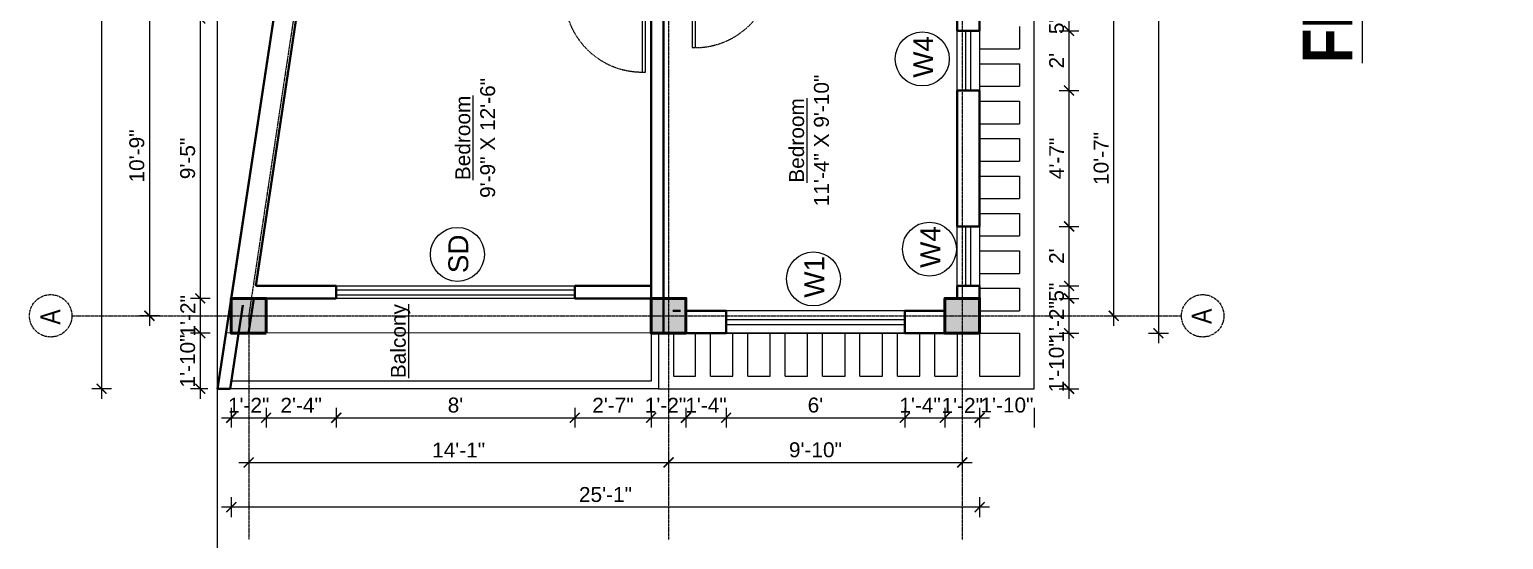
# Model space of a CAD drawing. Header units: inches. Extents: x 136316 to 155547, y -21384 to -17606.
# Drawn here: x 154950 to 155543, y -19295 to -19090 of the extents above; entities that cross this region are included whole.
import ezdxf

# ---------------------------------------------------------------- set-up
doc = ezdxf.new("R2010")
doc.units = ezdxf.units.IN
doc.header["$LTSCALE"] = 0.5
doc.header["$MEASUREMENT"] = 0
doc.header["$PDMODE"] = 66
doc.linetypes.add('CENTER', pattern=[2, 1.25, -0.25, 0.25, -0.25])
doc.linetypes.add('HIDDEN', pattern=[0.375, 0.25, -0.125])
for name, color, linetype, lineweight in [('Annotate-Lite.w', 177, 'Continuous', 9), ('Annotations-Bold.w', 177, 'Continuous', 13), ('C-COLUMN', 1, 'Continuous', 50), ('DIM', 4, 'Continuous', 5), ('DIM 1-100', 4, 'Continuous', 13), ('Door-Window.w', 4, 'Continuous', 15), ('PARAPET', 50, 'Continuous', 13), ('TEXT', 220, 'Continuous', 9), ('Text-100.w', 254, 'Continuous', 9), ('wall', 1, 'Continuous', 40), ('window', 4, 'Continuous', 13)]:
    doc.layers.add(name, color=color, linetype=linetype, lineweight=lineweight)
doc.styles.add('ARAIL', font='ARIALN.TTF')
doc.styles.add('arial', font='arial.ttf')
doc.styles.add('arial.', font='arial.ttf')
doc.styles.add('gaurav', font='arial.ttf')
doc.styles.get("Standard").update_dxf_attribs({"font": 'arial.ttf'})
doc.dimstyles.new('1 by 96', dxfattribs={"dimtxt": 6, "dimasz": 4, "dimexe": 4, "dimexo": 4, "dimgap": 2, "dimtad": 1, "dimdec": 0, "dimzin": 0, "dimdsep": 46, "dimlunit": 4, "dimtxsty": 'Standard', "dimblk": 'ARCHTICK', "dimcen": 0, "dimdle": 4, "dimadec": 0, "dimazin": 0, "dimtfac": 1, "dimtdec": 0, "dimtix": 1, "dimtofl": 0, "dimtmove": 1, "dimatfit": 3, "dimldrblk": 'ARCHTICK', "dimfxl": 4, "dimfxlon": 1, "dimtolj": 1, "dimtzin": 0, "dimlwd": -1, "dimlwe": -1, "dimarcsym": 0})

# ---------------------------------------------------------------- blocks, each defined once
blk = doc.blocks.new('3-0')
at = {"ltscale": 3}
for p, q in [((11063.05, 10097.68), (11065.97, 10099.9)), ((11063.05, 10097.68), (11064.53, 10095.73)), ((11065.25, 10097.81), (11066.71, 10098.92)), ((11065.99, 10096.84), (11065.25, 10097.81)), ((11065.97, 10099.9), (11066.71, 10098.92)), ((11065.99, 10096.84), (11064.53, 10095.73)), ((11085.5, 10074.13), (11110.32, 10092.96)), ((11086.24, 10073.15), (11111.05, 10091.97)), ((11111.05, 10091.97), (11110.32, 10092.96)), ((11086.24, 10073.15), (11085.5, 10074.13)), ((11084.04, 10073.02), (11082.57, 10071.91)), ((11082.57, 10071.91), (11084.79, 10068.98)), ((11084.04, 10073.02), (11084.78, 10072.04)), ((11084.78, 10072.04), (11086.24, 10073.15)), ((11084.79, 10068.98), (11087.72, 10071.2)), ((11087.72, 10071.2), (11086.24, 10073.15))]:
    blk.add_line(p, q, dxfattribs=at)
at = {"layer": 'Door-Window.w', "color": 9, "linetype": 'HIDDEN', "lineweight": 18}
blk.add_arc((11085.5, 10074.13), 31.16, 37.1906, 127.14649, dxfattribs=at)
blk = doc.blocks.new('_ArchTick')
at = {"color": 0, "linetype": 'ByBlock', "const_width": 0.15}
blk.add_lwpolyline([(-0.5, -0.5), (0.5, 0.5)], dxfattribs=at)
blk = doc.blocks.new('*D1069')
at = {"layer": 'Defpoints', "color": 0, "transparency": 16777216}
for p in [(155050.09, -19085.18), (155018.48, -19197.83), (155044.97, -19197.83)]:
    blk.add_point(p, dxfattribs=at)
at = {"layer": 'DIM 1-100', "color": 0, "transparency": 16777216}
for p, q in [((155022.48, -19085.18), (155014.48, -19085.18)), ((155018.48, -19081.18), (155018.48, -19201.83)), ((155022.48, -19197.83), (155014.48, -19197.83))]:
    blk.add_line(p, q, dxfattribs=at)
at = {"layer": 'DIM 1-100', "color": 0, "transparency": 16777216, "xscale": 4, "yscale": 4, "zscale": 4}
for p, rotation in [((155018.48, -19085.18), 90), ((155018.48, -19197.83), 270)]:
    blk.add_blockref('_ArchTick', p, dxfattribs=dict(at, rotation=rotation))
at = {"layer": 'DIM 1-100', "color": 0, "transparency": 16777216, "insert": (155013.41, -19141.51), "char_height": 6, "attachment_point": 5, "rotation": 90}
blk.add_mtext('\\A1;9\'-5"', dxfattribs=at)
blk = doc.blocks.new('*D1070')
at = {"layer": 'Defpoints', "color": 0, "transparency": 16777216}
for p in [(155044.97, -19197.83), (155018.48, -19211.83), (155044.97, -19211.83)]:
    blk.add_point(p, dxfattribs=at)
at = {"layer": 'DIM 1-100', "color": 0, "transparency": 16777216}
for p, q in [((155022.48, -19197.83), (155014.48, -19197.83)), ((155018.48, -19193.83), (155018.48, -19215.83)), ((155022.48, -19211.83), (155014.48, -19211.83))]:
    blk.add_line(p, q, dxfattribs=at)
at = {"layer": 'DIM 1-100', "color": 0, "transparency": 16777216, "xscale": 4, "yscale": 4, "zscale": 4}
for p, rotation in [((155018.48, -19197.83), 90), ((155018.48, -19211.83), 270)]:
    blk.add_blockref('_ArchTick', p, dxfattribs=dict(at, rotation=rotation))
at = {"layer": 'DIM 1-100', "color": 0, "transparency": 16777216, "insert": (155013.46, -19204.83), "char_height": 6, "attachment_point": 5, "rotation": 90}
blk.add_mtext('\\A1;1\'-2"', dxfattribs=at)
blk = doc.blocks.new('*D1071')
at = {"layer": 'Defpoints', "color": 0, "transparency": 16777216}
for p in [(155044.97, -19211.83), (155018.48, -19234.17), (155025.48, -19234.17)]:
    blk.add_point(p, dxfattribs=at)
at = {"layer": 'DIM 1-100', "color": 0, "transparency": 16777216}
for p, q in [((155018.48, -19207.83), (155018.48, -19238.17)), ((155022.48, -19211.83), (155014.48, -19211.83)), ((155021.48, -19234.17), (155014.48, -19234.17))]:
    blk.add_line(p, q, dxfattribs=at)
at = {"layer": 'DIM 1-100', "color": 0, "transparency": 16777216, "xscale": 4, "yscale": 4, "zscale": 4}
for p, rotation in [((155018.48, -19211.83), 90), ((155018.48, -19234.17), 270)]:
    blk.add_blockref('_ArchTick', p, dxfattribs=dict(at, rotation=rotation))
at = {"layer": 'DIM 1-100', "color": 0, "transparency": 16777216, "insert": (155013.41, -19223), "char_height": 6, "attachment_point": 5, "rotation": 90}
blk.add_mtext('\\A1;1\'-10"', dxfattribs=at)
blk = doc.blocks.new('*D1074')
at = {"layer": 'Defpoints', "color": 0, "transparency": 16777216}
for p in [(155062.09, -19076.18), (154998.01, -19204.83), (155037.97, -19204.83)]:
    blk.add_point(p, dxfattribs=at)
at = {"layer": 'DIM 1-100', "color": 0, "transparency": 16777216}
for p, q in [((154998.01, -19072.18), (154998.01, -19208.83)), ((155002.01, -19076.18), (154994.01, -19076.18)), ((155002.01, -19204.83), (154994.01, -19204.83))]:
    blk.add_line(p, q, dxfattribs=at)
at = {"layer": 'DIM 1-100', "color": 0, "transparency": 16777216, "xscale": 4, "yscale": 4, "zscale": 4}
for p, rotation in [((154998.01, -19076.18), 90), ((154998.01, -19204.83), 270)]:
    blk.add_blockref('_ArchTick', p, dxfattribs=dict(at, rotation=rotation))
at = {"layer": 'DIM 1-100', "color": 0, "transparency": 16777216, "insert": (154992.95, -19140.51), "char_height": 6, "attachment_point": 5, "rotation": 90}
blk.add_mtext('\\A1;10\'-9"', dxfattribs=at)
blk = doc.blocks.new('*D965')
at = {"layer": 'Defpoints', "color": 0, "transparency": 16777216}
for p in [(155089.5, -18810.15), (154978.76, -19234.17), (155025.48, -19234.17)]:
    blk.add_point(p, dxfattribs=at)
at = {"layer": 'DIM 1-100', "color": 0, "transparency": 16777216}
for p, q in [((154978.76, -18806.15), (154978.76, -19238.17)), ((154982.76, -18810.15), (154974.76, -18810.15)), ((154982.76, -19234.17), (154974.76, -19234.17))]:
    blk.add_line(p, q, dxfattribs=at)
at = {"layer": 'DIM 1-100', "color": 0, "transparency": 16777216, "xscale": 4, "yscale": 4, "zscale": 4}
for p, rotation in [((154978.76, -18810.15), 90), ((154978.76, -19234.17), 270)]:
    blk.add_blockref('_ArchTick', p, dxfattribs=dict(at, rotation=rotation))
at = {"layer": 'DIM 1-100', "color": 0, "transparency": 16777216, "insert": (154973.69, -19022.16), "char_height": 6, "attachment_point": 5, "rotation": 90}
blk.add_mtext('\\A1;35\'-4"', dxfattribs=at)
blk = doc.blocks.new('*D924')
at = {"layer": 'Defpoints', "color": 0, "transparency": 16777216}
for p in [(155030.97, -19211.83), (155044.97, -19211.83), (155044.97, -19245.83)]:
    blk.add_point(p, dxfattribs=at)
at = {"layer": 'DIM 1-100', "color": 0, "transparency": 16777216}
for p, q in [((155026.97, -19245.83), (155048.97, -19245.83)), ((155030.97, -19241.83), (155030.97, -19249.83)), ((155044.97, -19241.83), (155044.97, -19249.83))]:
    blk.add_line(p, q, dxfattribs=at)
at = {"layer": 'DIM 1-100', "color": 0, "transparency": 16777216, "xscale": 4, "yscale": 4, "zscale": 4, "rotation": 180}
blk.add_blockref('_ArchTick', (155030.97, -19245.83), dxfattribs=at)
at = {"layer": 'DIM 1-100', "color": 0, "transparency": 16777216, "xscale": 4, "yscale": 4, "zscale": 4}
blk.add_blockref('_ArchTick', (155044.97, -19245.83), dxfattribs=at)
at = {"layer": 'DIM 1-100', "color": 0, "transparency": 16777216, "insert": (155037.97, -19240.82), "char_height": 6, "attachment_point": 5}
blk.add_mtext('\\A1;1\'-2"', dxfattribs=at)
blk = doc.blocks.new('*D979')
at = {"layer": 'Defpoints', "color": 0, "transparency": 16777216}
for p in [(155073.22, -19197.83), (155044.97, -19211.83), (155073.22, -19245.83)]:
    blk.add_point(p, dxfattribs=at)
at = {"layer": 'DIM 1-100', "color": 0, "transparency": 16777216}
for p, q in [((155040.97, -19245.83), (155077.22, -19245.83)), ((155044.97, -19241.83), (155044.97, -19249.83)), ((155073.22, -19241.83), (155073.22, -19249.83))]:
    blk.add_line(p, q, dxfattribs=at)
at = {"layer": 'DIM 1-100', "color": 0, "transparency": 16777216, "xscale": 4, "yscale": 4, "zscale": 4, "rotation": 180}
blk.add_blockref('_ArchTick', (155044.97, -19245.83), dxfattribs=at)
at = {"layer": 'DIM 1-100', "color": 0, "transparency": 16777216, "xscale": 4, "yscale": 4, "zscale": 4}
blk.add_blockref('_ArchTick', (155073.22, -19245.83), dxfattribs=at)
at = {"layer": 'DIM 1-100', "color": 0, "transparency": 16777216, "insert": (155059.09, -19240.82), "char_height": 6, "attachment_point": 5}
blk.add_mtext('\\A1;2\'-4"', dxfattribs=at)
blk = doc.blocks.new('*D980')
at = {"layer": 'Defpoints', "color": 0, "transparency": 16777216}
for p in [(155073.22, -19197.83), (155169.22, -19197.83), (155169.22, -19245.83)]:
    blk.add_point(p, dxfattribs=at)
at = {"layer": 'DIM 1-100', "color": 0, "transparency": 16777216}
for p, q in [((155069.22, -19245.83), (155173.22, -19245.83)), ((155073.22, -19241.83), (155073.22, -19249.83)), ((155169.22, -19241.83), (155169.22, -19249.83))]:
    blk.add_line(p, q, dxfattribs=at)
at = {"layer": 'DIM 1-100', "color": 0, "transparency": 16777216, "xscale": 4, "yscale": 4, "zscale": 4, "rotation": 180}
blk.add_blockref('_ArchTick', (155073.22, -19245.83), dxfattribs=at)
at = {"layer": 'DIM 1-100', "color": 0, "transparency": 16777216, "xscale": 4, "yscale": 4, "zscale": 4}
blk.add_blockref('_ArchTick', (155169.22, -19245.83), dxfattribs=at)
at = {"layer": 'DIM 1-100', "color": 0, "transparency": 16777216, "insert": (155121.22, -19240.77), "char_height": 6, "attachment_point": 5}
blk.add_mtext("\\A1;8'", dxfattribs=at)
blk = doc.blocks.new('*D981')
at = {"layer": 'Defpoints', "color": 0, "transparency": 16777216}
for p in [(155169.22, -19197.83), (155200.03, -19197.83), (155200.03, -19245.83)]:
    blk.add_point(p, dxfattribs=at)
at = {"layer": 'DIM 1-100', "color": 0, "transparency": 16777216}
for p, q in [((155165.22, -19245.83), (155204.03, -19245.83)), ((155169.22, -19241.83), (155169.22, -19249.83)), ((155200.03, -19241.83), (155200.03, -19249.83))]:
    blk.add_line(p, q, dxfattribs=at)
at = {"layer": 'DIM 1-100', "color": 0, "transparency": 16777216, "xscale": 4, "yscale": 4, "zscale": 4, "rotation": 180}
blk.add_blockref('_ArchTick', (155169.22, -19245.83), dxfattribs=at)
at = {"layer": 'DIM 1-100', "color": 0, "transparency": 16777216, "xscale": 4, "yscale": 4, "zscale": 4}
blk.add_blockref('_ArchTick', (155200.03, -19245.83), dxfattribs=at)
at = {"layer": 'DIM 1-100', "color": 0, "transparency": 16777216, "insert": (155184.63, -19240.82), "char_height": 6, "attachment_point": 5}
blk.add_mtext('\\A1;2\'-7"', dxfattribs=at)
blk = doc.blocks.new('*D982')
at = {"layer": 'Defpoints', "color": 0, "transparency": 16777216}
for p in [(155200.03, -19197.83), (155214.03, -19211.83), (155214.03, -19245.83)]:
    blk.add_point(p, dxfattribs=at)
at = {"layer": 'DIM 1-100', "color": 0, "transparency": 16777216}
for p, q in [((155196.03, -19245.83), (155218.03, -19245.83)), ((155200.03, -19241.83), (155200.03, -19249.83)), ((155214.03, -19241.83), (155214.03, -19249.83))]:
    blk.add_line(p, q, dxfattribs=at)
at = {"layer": 'DIM 1-100', "color": 0, "transparency": 16777216, "xscale": 4, "yscale": 4, "zscale": 4, "rotation": 180}
blk.add_blockref('_ArchTick', (155200.03, -19245.83), dxfattribs=at)
at = {"layer": 'DIM 1-100', "color": 0, "transparency": 16777216, "xscale": 4, "yscale": 4, "zscale": 4}
blk.add_blockref('_ArchTick', (155214.03, -19245.83), dxfattribs=at)
at = {"layer": 'DIM 1-100', "color": 0, "transparency": 16777216, "insert": (155205.79, -19240.82), "char_height": 6, "attachment_point": 5}
blk.add_mtext('\\A1;1\'-2"', dxfattribs=at)
blk = doc.blocks.new('*D983')
at = {"layer": 'Defpoints', "color": 0, "transparency": 16777216}
for p in [(155214.03, -19211.83), (155230.15, -19211.83), (155230.15, -19245.83)]:
    blk.add_point(p, dxfattribs=at)
at = {"layer": 'DIM 1-100', "color": 0, "transparency": 16777216}
for p, q in [((155210.03, -19245.83), (155234.15, -19245.83)), ((155214.03, -19241.83), (155214.03, -19249.83)), ((155230.15, -19241.83), (155230.15, -19249.83))]:
    blk.add_line(p, q, dxfattribs=at)
at = {"layer": 'DIM 1-100', "color": 0, "transparency": 16777216, "xscale": 4, "yscale": 4, "zscale": 4, "rotation": 180}
blk.add_blockref('_ArchTick', (155214.03, -19245.83), dxfattribs=at)
at = {"layer": 'DIM 1-100', "color": 0, "transparency": 16777216, "xscale": 4, "yscale": 4, "zscale": 4}
blk.add_blockref('_ArchTick', (155230.15, -19245.83), dxfattribs=at)
at = {"layer": 'DIM 1-100', "color": 0, "transparency": 16777216, "insert": (155222.09, -19240.82), "char_height": 6, "attachment_point": 5}
blk.add_mtext('\\A1;1\'-4"', dxfattribs=at)
blk = doc.blocks.new('*D984')
at = {"layer": 'Defpoints', "color": 0, "transparency": 16777216}
for p in [(155230.15, -19211.83), (155302.15, -19211.83), (155302.15, -19245.83)]:
    blk.add_point(p, dxfattribs=at)
at = {"layer": 'DIM 1-100', "color": 0, "transparency": 16777216}
for p, q in [((155226.15, -19245.83), (155306.15, -19245.83)), ((155230.15, -19241.83), (155230.15, -19249.83)), ((155302.15, -19241.83), (155302.15, -19249.83))]:
    blk.add_line(p, q, dxfattribs=at)
at = {"layer": 'DIM 1-100', "color": 0, "transparency": 16777216, "xscale": 4, "yscale": 4, "zscale": 4, "rotation": 180}
blk.add_blockref('_ArchTick', (155230.15, -19245.83), dxfattribs=at)
at = {"layer": 'DIM 1-100', "color": 0, "transparency": 16777216, "xscale": 4, "yscale": 4, "zscale": 4}
blk.add_blockref('_ArchTick', (155302.15, -19245.83), dxfattribs=at)
at = {"layer": 'DIM 1-100', "color": 0, "transparency": 16777216, "insert": (155266.15, -19240.77), "char_height": 6, "attachment_point": 5}
blk.add_mtext("\\A1;6'", dxfattribs=at)
blk = doc.blocks.new('*D985')
at = {"layer": 'Defpoints', "color": 0, "transparency": 16777216}
for p in [(155302.15, -19211.83), (155318.26, -19211.83), (155318.26, -19245.83)]:
    blk.add_point(p, dxfattribs=at)
at = {"layer": 'DIM 1-100', "color": 0, "transparency": 16777216}
for p, q in [((155298.15, -19245.83), (155322.26, -19245.83)), ((155302.15, -19241.83), (155302.15, -19249.83)), ((155318.26, -19241.83), (155318.26, -19249.83))]:
    blk.add_line(p, q, dxfattribs=at)
at = {"layer": 'DIM 1-100', "color": 0, "transparency": 16777216, "xscale": 4, "yscale": 4, "zscale": 4, "rotation": 180}
blk.add_blockref('_ArchTick', (155302.15, -19245.83), dxfattribs=at)
at = {"layer": 'DIM 1-100', "color": 0, "transparency": 16777216, "xscale": 4, "yscale": 4, "zscale": 4}
blk.add_blockref('_ArchTick', (155318.26, -19245.83), dxfattribs=at)
at = {"layer": 'DIM 1-100', "color": 0, "transparency": 16777216, "insert": (155308.29, -19240.82), "char_height": 6, "attachment_point": 5}
blk.add_mtext('\\A1;1\'-4"', dxfattribs=at)
blk = doc.blocks.new('*D986')
at = {"layer": 'Defpoints', "color": 0, "transparency": 16777216}
for p in [(155318.26, -19211.83), (155332.26, -19211.83), (155332.26, -19245.83)]:
    blk.add_point(p, dxfattribs=at)
at = {"layer": 'DIM 1-100', "color": 0, "transparency": 16777216}
for p, q in [((155314.26, -19245.83), (155336.26, -19245.83)), ((155318.26, -19241.83), (155318.26, -19249.83)), ((155332.26, -19241.83), (155332.26, -19249.83))]:
    blk.add_line(p, q, dxfattribs=at)
at = {"layer": 'DIM 1-100', "color": 0, "transparency": 16777216, "xscale": 4, "yscale": 4, "zscale": 4, "rotation": 180}
blk.add_blockref('_ArchTick', (155318.26, -19245.83), dxfattribs=at)
at = {"layer": 'DIM 1-100', "color": 0, "transparency": 16777216, "xscale": 4, "yscale": 4, "zscale": 4}
blk.add_blockref('_ArchTick', (155332.26, -19245.83), dxfattribs=at)
at = {"layer": 'DIM 1-100', "color": 0, "transparency": 16777216, "insert": (155325.26, -19240.87), "char_height": 6, "attachment_point": 5}
blk.add_mtext('\\A1;1\'-2"', dxfattribs=at)
blk = doc.blocks.new('*D987')
at = {"layer": 'Defpoints', "color": 0, "transparency": 16777216}
for p in [(155332.26, -19211.83), (155354.26, -19234.17), (155354.26, -19245.83)]:
    blk.add_point(p, dxfattribs=at)
at = {"layer": 'DIM 1-100', "color": 0, "transparency": 16777216}
for p, q in [((155332.26, -19241.83), (155332.26, -19249.83)), ((155354.26, -19241.83), (155354.26, -19249.83))]:
    blk.add_line(p, q, dxfattribs=at)
at = {"layer": 'DIM 1-100', "color": 0, "transparency": 16777216, "insert": (155343.26, -19240.77), "char_height": 6, "attachment_point": 5}
blk.add_mtext('\\A1;1\'-10"', dxfattribs=at)
blk = doc.blocks.new('*D925')
at = {"layer": 'Defpoints', "color": 0, "transparency": 16777216}
for p in [(155037.97, -19211.76), (155207.03, -19211.83), (155207.03, -19263.83)]:
    blk.add_point(p, dxfattribs=at)
at = {"layer": 'DIM 1-100', "color": 0, "transparency": 16777216}
for p, q in [((155037.97, -19259.83), (155037.97, -19267.83)), ((155207.03, -19259.83), (155207.03, -19267.83)), ((155033.97, -19263.83), (155211.03, -19263.83))]:
    blk.add_line(p, q, dxfattribs=at)
at = {"layer": 'DIM 1-100', "color": 0, "transparency": 16777216, "xscale": 4, "yscale": 4, "zscale": 4, "rotation": 180}
blk.add_blockref('_ArchTick', (155037.97, -19263.83), dxfattribs=at)
at = {"layer": 'DIM 1-100', "color": 0, "transparency": 16777216, "xscale": 4, "yscale": 4, "zscale": 4}
blk.add_blockref('_ArchTick', (155207.03, -19263.83), dxfattribs=at)
at = {"layer": 'DIM 1-100', "color": 0, "transparency": 16777216, "insert": (155122.5, -19258.82), "char_height": 6, "attachment_point": 5}
blk.add_mtext('\\A1;14\'-1"', dxfattribs=at)
blk = doc.blocks.new('*D926')
at = {"layer": 'Defpoints', "color": 0, "transparency": 16777216}
for p in [(155207.03, -19211.83), (155325.26, -19211.83), (155325.26, -19263.83)]:
    blk.add_point(p, dxfattribs=at)
at = {"layer": 'DIM 1-100', "color": 0, "transparency": 16777216}
for p, q in [((155207.03, -19259.83), (155207.03, -19267.83)), ((155325.26, -19259.83), (155325.26, -19267.83)), ((155203.03, -19263.83), (155329.26, -19263.83))]:
    blk.add_line(p, q, dxfattribs=at)
at = {"layer": 'DIM 1-100', "color": 0, "transparency": 16777216, "xscale": 4, "yscale": 4, "zscale": 4, "rotation": 180}
blk.add_blockref('_ArchTick', (155207.03, -19263.83), dxfattribs=at)
at = {"layer": 'DIM 1-100', "color": 0, "transparency": 16777216, "xscale": 4, "yscale": 4, "zscale": 4}
blk.add_blockref('_ArchTick', (155325.26, -19263.83), dxfattribs=at)
at = {"layer": 'DIM 1-100', "color": 0, "transparency": 16777216, "insert": (155266.15, -19258.77), "char_height": 6, "attachment_point": 5}
blk.add_mtext('\\A1;9\'-10"', dxfattribs=at)
blk = doc.blocks.new('*D927')
at = {"layer": 'Defpoints', "color": 0, "transparency": 16777216}
for p in [(155030.97, -19211.83), (155332.26, -19211.83), (155030.97, -19281.83)]:
    blk.add_point(p, dxfattribs=at)
at = {"layer": 'DIM 1-100', "color": 0, "transparency": 16777216}
for p, q in [((155030.97, -19277.83), (155030.97, -19285.83)), ((155332.26, -19277.83), (155332.26, -19285.83)), ((155336.26, -19281.83), (155026.97, -19281.83))]:
    blk.add_line(p, q, dxfattribs=at)
at = {"layer": 'DIM 1-100', "color": 0, "transparency": 16777216, "xscale": 4, "yscale": 4, "zscale": 4, "rotation": 180}
blk.add_blockref('_ArchTick', (155030.97, -19281.83), dxfattribs=at)
at = {"layer": 'DIM 1-100', "color": 0, "transparency": 16777216, "xscale": 4, "yscale": 4, "zscale": 4}
blk.add_blockref('_ArchTick', (155332.26, -19281.83), dxfattribs=at)
at = {"layer": 'DIM 1-100', "color": 0, "transparency": 16777216, "insert": (155181.61, -19276.77), "char_height": 6, "attachment_point": 5}
blk.add_mtext('\\A1;25\'-1"', dxfattribs=at)
blk = doc.blocks.new('*D988')
at = {"layer": 'Defpoints', "color": 0, "transparency": 16777216}
for p in [(155332.26, -19197.83), (155368.26, -19197.83), (155332.26, -19211.83)]:
    blk.add_point(p, dxfattribs=at)
at = {"layer": 'DIM 1-100', "color": 0, "transparency": 16777216}
for p, q in [((155364.26, -19197.83), (155372.26, -19197.83)), ((155368.26, -19215.83), (155368.26, -19193.83)), ((155364.26, -19211.83), (155372.26, -19211.83))]:
    blk.add_line(p, q, dxfattribs=at)
at = {"layer": 'DIM 1-100', "color": 0, "transparency": 16777216, "xscale": 4, "yscale": 4, "zscale": 4}
for p, rotation in [((155368.26, -19197.83), 90), ((155368.26, -19211.83), 270)]:
    blk.add_blockref('_ArchTick', p, dxfattribs=dict(at, rotation=rotation))
at = {"layer": 'DIM 1-100', "color": 0, "transparency": 16777216, "insert": (155363.25, -19207.26), "char_height": 6, "attachment_point": 5, "rotation": 90}
blk.add_mtext('\\A1;1\'-2"', dxfattribs=at)
blk = doc.blocks.new('*D989')
at = {"layer": 'Defpoints', "color": 0, "transparency": 16777216}
for p in [(155332.26, -19192.83), (155332.26, -19197.83), (155368.26, -19192.83)]:
    blk.add_point(p, dxfattribs=at)
at = {"layer": 'DIM 1-100', "color": 0, "transparency": 16777216}
for p, q in [((155364.26, -19192.83), (155372.26, -19192.83)), ((155364.26, -19197.83), (155372.26, -19197.83))]:
    blk.add_line(p, q, dxfattribs=at)
at = {"layer": 'DIM 1-100', "color": 0, "transparency": 16777216, "insert": (155363.21, -19195.33), "char_height": 6, "attachment_point": 5, "rotation": 90}
blk.add_mtext('\\A1;5"', dxfattribs=at)
blk = doc.blocks.new('*D990')
at = {"layer": 'Defpoints', "color": 0, "transparency": 16777216}
for p in [(155332.26, -19168.83), (155368.26, -19168.83), (155332.26, -19192.83)]:
    blk.add_point(p, dxfattribs=at)
at = {"layer": 'DIM 1-100', "color": 0, "transparency": 16777216}
for p, q in [((155364.26, -19168.83), (155372.26, -19168.83)), ((155368.26, -19196.83), (155368.26, -19164.83)), ((155364.26, -19192.83), (155372.26, -19192.83))]:
    blk.add_line(p, q, dxfattribs=at)
at = {"layer": 'DIM 1-100', "color": 0, "transparency": 16777216, "xscale": 4, "yscale": 4, "zscale": 4}
for p, rotation in [((155368.26, -19168.83), 90), ((155368.26, -19192.83), 270)]:
    blk.add_blockref('_ArchTick', p, dxfattribs=dict(at, rotation=rotation))
at = {"layer": 'DIM 1-100', "color": 0, "transparency": 16777216, "insert": (155363.25, -19180.83), "char_height": 6, "attachment_point": 5, "rotation": 90}
blk.add_mtext("\\A1;2'", dxfattribs=at)
blk = doc.blocks.new('*D991')
at = {"layer": 'Defpoints', "color": 0, "transparency": 16777216}
for p in [(155332.26, -19114.18), (155368.26, -19114.18), (155332.26, -19168.83)]:
    blk.add_point(p, dxfattribs=at)
at = {"layer": 'DIM 1-100', "color": 0, "transparency": 16777216}
for p, q in [((155364.26, -19114.18), (155372.26, -19114.18)), ((155368.26, -19172.83), (155368.26, -19110.18)), ((155364.26, -19168.83), (155372.26, -19168.83))]:
    blk.add_line(p, q, dxfattribs=at)
at = {"layer": 'DIM 1-100', "color": 0, "transparency": 16777216, "xscale": 4, "yscale": 4, "zscale": 4}
for p, rotation in [((155368.26, -19114.18), 90), ((155368.26, -19168.83), 270)]:
    blk.add_blockref('_ArchTick', p, dxfattribs=dict(at, rotation=rotation))
at = {"layer": 'DIM 1-100', "color": 0, "transparency": 16777216, "insert": (155363.26, -19141.51), "char_height": 6, "attachment_point": 5, "rotation": 90}
blk.add_mtext('\\A1;4\'-7"', dxfattribs=at)
blk = doc.blocks.new('*D992')
at = {"layer": 'Defpoints', "color": 0, "transparency": 16777216}
for p in [(155332.26, -19090.18), (155368.26, -19090.18), (155332.26, -19114.18)]:
    blk.add_point(p, dxfattribs=at)
at = {"layer": 'DIM 1-100', "color": 0, "transparency": 16777216}
for p, q in [((155364.26, -19090.18), (155372.26, -19090.18)), ((155368.26, -19118.18), (155368.26, -19086.18)), ((155364.26, -19114.18), (155372.26, -19114.18))]:
    blk.add_line(p, q, dxfattribs=at)
at = {"layer": 'DIM 1-100', "color": 0, "transparency": 16777216, "xscale": 4, "yscale": 4, "zscale": 4}
for p, rotation in [((155368.26, -19090.18), 90), ((155368.26, -19114.18), 270)]:
    blk.add_blockref('_ArchTick', p, dxfattribs=dict(at, rotation=rotation))
at = {"layer": 'DIM 1-100', "color": 0, "transparency": 16777216, "insert": (155363.25, -19102.18), "char_height": 6, "attachment_point": 5, "rotation": 90}
blk.add_mtext("\\A1;2'", dxfattribs=at)
blk = doc.blocks.new('*D993')
at = {"layer": 'Defpoints', "color": 0, "transparency": 16777216}
for p in [(155332.26, -19085.18), (155368.26, -19085.18), (155332.26, -19090.18)]:
    blk.add_point(p, dxfattribs=at)
at = {"layer": 'DIM 1-100', "color": 0, "transparency": 16777216}
for p, q in [((155364.26, -19085.18), (155372.26, -19085.18)), ((155364.26, -19090.18), (155372.26, -19090.18))]:
    blk.add_line(p, q, dxfattribs=at)
at = {"layer": 'DIM 1-100', "color": 0, "transparency": 16777216, "insert": (155363.21, -19087.68), "char_height": 6, "attachment_point": 5, "rotation": 90}
blk.add_mtext('\\A1;5"', dxfattribs=at)
blk = doc.blocks.new('*D1003')
at = {"layer": 'Defpoints', "color": 0, "transparency": 16777216}
for p in [(155332.26, -19211.83), (155368.26, -19211.83), (155354.26, -19234.17)]:
    blk.add_point(p, dxfattribs=at)
at = {"layer": 'DIM 1-100', "color": 0, "transparency": 16777216}
for p, q in [((155368.26, -19238.17), (155368.26, -19207.83)), ((155364.26, -19211.83), (155372.26, -19211.83)), ((155364.26, -19234.17), (155372.26, -19234.17))]:
    blk.add_line(p, q, dxfattribs=at)
at = {"layer": 'DIM 1-100', "color": 0, "transparency": 16777216, "xscale": 4, "yscale": 4, "zscale": 4}
for p, rotation in [((155368.26, -19211.83), 90), ((155368.26, -19234.17), 270)]:
    blk.add_blockref('_ArchTick', p, dxfattribs=dict(at, rotation=rotation))
at = {"layer": 'DIM 1-100', "color": 0, "transparency": 16777216, "insert": (155363.2, -19224.95), "char_height": 6, "attachment_point": 5, "rotation": 90}
blk.add_mtext('\\A1;1\'-10"', dxfattribs=at)
blk = doc.blocks.new('*D1004')
at = {"layer": 'Defpoints', "color": 0, "transparency": 16777216}
for p in [(155332.26, -19078.18), (155386.26, -19078.18), (155332.26, -19204.83)]:
    blk.add_point(p, dxfattribs=at)
at = {"layer": 'DIM 1-100', "color": 0, "transparency": 16777216}
for p, q in [((155382.26, -19078.18), (155390.26, -19078.18)), ((155386.26, -19208.83), (155386.26, -19074.18)), ((155382.26, -19204.83), (155390.26, -19204.83))]:
    blk.add_line(p, q, dxfattribs=at)
at = {"layer": 'DIM 1-100', "color": 0, "transparency": 16777216, "xscale": 4, "yscale": 4, "zscale": 4}
for p, rotation in [((155386.26, -19078.18), 90), ((155386.26, -19204.83), 270)]:
    blk.add_blockref('_ArchTick', p, dxfattribs=dict(at, rotation=rotation))
at = {"layer": 'DIM 1-100', "color": 0, "transparency": 16777216, "insert": (155381.2, -19141.51), "char_height": 6, "attachment_point": 5, "rotation": 90}
blk.add_mtext('\\A1;10\'-7"', dxfattribs=at)
blk = doc.blocks.new('*D928')
at = {"layer": 'Defpoints', "color": 0, "transparency": 16777216}
for p in [(155332.26, -18819.73), (155332.26, -19211.83), (155404.26, -19211.83)]:
    blk.add_point(p, dxfattribs=at)
at = {"layer": 'DIM 1-100', "color": 0, "transparency": 16777216}
for p, q in [((155404.26, -18815.73), (155404.26, -19215.83)), ((155400.26, -18819.73), (155408.26, -18819.73)), ((155400.26, -19211.83), (155408.26, -19211.83))]:
    blk.add_line(p, q, dxfattribs=at)
at = {"layer": 'DIM 1-100', "color": 0, "transparency": 16777216, "xscale": 4, "yscale": 4, "zscale": 4}
for p, rotation in [((155404.26, -18819.73), 90), ((155404.26, -19211.83), 270)]:
    blk.add_blockref('_ArchTick', p, dxfattribs=dict(at, rotation=rotation))
at = {"layer": 'DIM 1-100', "color": 0, "transparency": 16777216, "insert": (155399.2, -19015.78), "char_height": 6, "attachment_point": 5, "rotation": 90}
blk.add_mtext('\\A1;32\'-8"', dxfattribs=at)

msp = doc.modelspace()

# ---------------------------------------------------------------- hatches: boundary and pattern name
at = {"layer": 'C-COLUMN'}
h = msp.add_hatch(color=256, dxfattribs=at)
h.dxf.hatch_style = 1
h.paths.add_polyline_path([(155030.97, -19197.83), (155030.97, -19211.83), (155044.97, -19211.83), (155044.97, -19197.83)])
h = msp.add_hatch(color=256, dxfattribs=at)
h.dxf.hatch_style = 1
h.paths.add_polyline_path([(155200.03, -19197.83), (155200.03, -19211.83), (155214.03, -19211.83), (155214.03, -19197.83)])
h = msp.add_hatch(color=256, dxfattribs=at)
h.dxf.hatch_style = 1
h.paths.add_polyline_path([(155318.26, -19197.83), (155318.26, -19211.83), (155332.26, -19211.83), (155332.26, -19197.83)])

# ---------------------------------------------------------------- linework, layer by layer
at = {"layer": 'Annotate-Lite.w'}
msp.add_xline((155025.48, -19234.17), (0, 1), dxfattribs=at)
at = {"layer": 'Annotate-Lite.w', "ltscale": 0.005}
for centre in [(155309.15, -19101.49), (155312.06, -19178), (155122.01, -19180.11), (155265.34, -19190)]:
    msp.add_circle(centre, 10.86, dxfattribs=at)
at = {"layer": 'Annotations-Bold.w', "linetype": 'CENTER', "ltscale": 0.3}
for p, q in [((155207.03, -18734.61), (155207.03, -19294.83)), ((155325.26, -18734.61), (155325.26, -19294.83)), ((154966.78, -19204.83), (155413.53, -19204.83))]:
    msp.add_line(p, q, dxfattribs=at)
msp.add_lwpolyline([(155096.44, -18734.61), (155096.44, -18817.62), (155074.83, -18960.68), (155057.09, -19078.18), (155037.97, -19204.83), (155037.97, -19294.83)], dxfattribs=at)
at = {"layer": 'Annotations-Bold.w', "linetype": 'CENTER', "ltscale": 1.5}
for centre in [(154958.25, -19204.83), (155422.07, -19204.83)]:
    msp.add_circle(centre, 8.53, dxfattribs=at)
at = {"layer": 'C-COLUMN'}
for points in [[(155044.97, -19211.83), (155044.97, -19197.83), (155030.97, -19197.83), (155030.97, -19211.83)], [(155214.03, -19211.83), (155214.03, -19197.83), (155200.03, -19197.83), (155200.03, -19211.83)], [(155332.26, -19211.83), (155332.26, -19197.83), (155318.26, -19197.83), (155318.26, -19211.83)]]:
    msp.add_lwpolyline(points, close=True, dxfattribs=at)
at = {"layer": 'Defpoints'}
msp.add_lwpolyline([(155089.5, -18810.15), (155332.26, -18819.73), (155332.26, -19211.83), (155028.87, -19211.73), (155089.5, -18810.15)], dxfattribs=at)
at = {"layer": 'DIM'}
for p, q in [((155323.26, -19114.18), (155323.26, -19090.18)), ((155326.76, -19114.18), (155326.76, -19090.18)), ((155328.76, -19114.18), (155328.76, -19090.18)), ((155332.26, -19090.18), (155332.26, -19114.18)), ((155323.26, -19192.83), (155323.26, -19168.83)), ((155326.76, -19192.83), (155326.76, -19168.83)), ((155328.76, -19192.83), (155328.76, -19168.83)), ((155332.26, -19168.83), (155332.26, -19192.83)), ((155073.22, -19194.33), (155169.22, -19194.33)), ((155073.22, -19196.33), (155169.22, -19196.33))]:
    msp.add_line(p, q, dxfattribs=at)
at = {"layer": 'PARAPET', "ltscale": 100}
for p, q in [((155354.26, -19234.17), (155354.26, -19082.36)), ((155348.26, -19088.36), (155348.26, -19097.42)), ((155332.26, -19097.42), (155348.26, -19097.42)), ((155332.26, -19103.42), (155348.26, -19103.42)), ((155348.26, -19103.42), (155348.26, -19112.48)), ((155332.26, -19112.48), (155348.26, -19112.48)), ((155332.26, -19118.48), (155348.26, -19118.48)), ((155348.26, -19118.48), (155348.26, -19127.53)), ((155332.26, -19127.53), (155348.26, -19127.53)), ((155332.26, -19133.53), (155348.26, -19133.53)), ((155348.26, -19133.53), (155348.26, -19142.59)), ((155332.26, -19142.59), (155348.26, -19142.59)), ((155332.26, -19148.59), (155348.26, -19148.59)), ((155348.26, -19148.59), (155348.26, -19157.65)), ((155332.26, -19157.65), (155348.26, -19157.65)), ((155332.26, -19163.65), (155348.26, -19163.65)), ((155348.26, -19163.65), (155348.26, -19172.71)), ((155332.26, -19172.71), (155348.26, -19172.71)), ((155332.26, -19178.71), (155348.26, -19178.71)), ((155348.26, -19178.71), (155348.26, -19187.77)), ((155332.26, -19187.77), (155348.26, -19187.77)), ((155332.26, -19193.77), (155348.26, -19193.77)), ((155348.26, -19193.77), (155348.26, -19202.83)), ((155332.26, -19202.83), (155348.26, -19202.83)), ((155200.03, -19211.83), (155200.03, -19231.17)), ((155203.03, -19211.83), (155203.03, -19234.17)), ((155209.03, -19211.83), (155209.03, -19229.15)), ((155217.85, -19229.15), (155217.85, -19211.83)), ((155223.85, -19229.15), (155223.85, -19211.83)), ((155232.91, -19229.15), (155232.91, -19211.83)), ((155238.91, -19229.15), (155238.91, -19211.83)), ((155247.96, -19229.15), (155247.96, -19211.83)), ((155253.96, -19229.15), (155253.96, -19211.83)), ((155263.02, -19229.15), (155263.02, -19211.83)), ((155269.02, -19229.15), (155269.02, -19211.83)), ((155278.08, -19229.15), (155278.08, -19211.83)), ((155284.08, -19229.15), (155284.08, -19211.83)), ((155293.14, -19229.15), (155293.14, -19211.83)), ((155299.14, -19229.15), (155299.14, -19211.83)), ((155308.2, -19229.15), (155308.2, -19211.83)), ((155314.2, -19229.15), (155314.2, -19211.83)), ((155323.26, -19211.83), (155323.26, -19229.15)), ((155332.26, -19211.83), (155348.26, -19211.83)), ((155332.26, -19211.83), (155332.26, -19229.15)), ((155348.26, -19211.83), (155348.26, -19229.15)), ((155200.03, -19231.17), (155030.99, -19231.17)), ((155209.03, -19229.15), (155217.85, -19229.15)), ((155223.85, -19229.15), (155232.91, -19229.15)), ((155238.91, -19229.15), (155247.96, -19229.15)), ((155253.96, -19229.15), (155263.02, -19229.15)), ((155269.02, -19229.15), (155278.08, -19229.15)), ((155284.08, -19229.15), (155293.14, -19229.15)), ((155299.14, -19229.15), (155308.2, -19229.15)), ((155314.2, -19229.15), (155323.26, -19229.15)), ((155332.26, -19229.15), (155348.26, -19229.15)), ((155203.03, -19234.17), (155030.54, -19234.17)), ((155203.03, -19234.17), (155354.26, -19234.17))]:
    msp.add_line(p, q, dxfattribs=at)
at = {"layer": 'wall'}
for p, q in [((155067.83, -18953.68), (155030.66, -19199.83)), ((155067.83, -18953.68), (155030.66, -19199.83)), ((155067.83, -18953.68), (155030.97, -19197.83)), ((155332.26, -19114.18), (155323.26, -19114.18)), ((155332.26, -19168.83), (155332.26, -19114.18)), ((155332.26, -19168.83), (155323.26, -19168.83)), ((155073.22, -19192.83), (155040.82, -19192.83)), ((155073.22, -19197.83), (155042.66, -19197.83)), ((155073.22, -19192.83), (155073.22, -19197.83)), ((155200.03, -19192.83), (155169.22, -19192.83)), ((155169.22, -19192.83), (155169.22, -19197.83)), ((155200.03, -19197.83), (155169.22, -19197.83)), ((155025.48, -19234.17), (155030.66, -19199.83)), ((155030.54, -19234.17), (155035.61, -19200.58)), ((155211.79, -19202.83), (155208.79, -19202.83)), ((155230.15, -19202.83), (155214.03, -19202.83)), ((155230.15, -19202.83), (155230.15, -19211.83)), ((155318.26, -19202.83), (155302.15, -19202.83)), ((155302.15, -19202.83), (155302.15, -19211.83)), ((155230.15, -19211.83), (155214.03, -19211.83)), ((155318.26, -19211.83), (155302.15, -19211.83)), ((155320.26, -19211.83), (155332.26, -19211.83)), ((155030.54, -19234.17), (155025.48, -19234.17))]:
    msp.add_line(p, q, dxfattribs=at)
for points in [[(155074.83, -18967.68), (155040.82, -19192.83)], [(155200.03, -19211.83), (155200.03, -19061.43), (155214.03, -19061.43)], [(155205.03, -19211.83), (155205.03, -19066.43), (155214.03, -19066.43)], [(155057.08, -19085.18), (155040.82, -19192.83)], [(155323.26, -19168.83), (155323.26, -19114.18)], [(155040.07, -19197.83), (155037.95, -19211.83)], [(155040.07, -19197.83), (155037.95, -19211.83)]]:
    msp.add_lwpolyline(points, dxfattribs=at)
for points in [[(155332.26, -19090.18), (155332.26, -19085.18), (155323.26, -19085.18), (155323.26, -19090.18)], [(155332.26, -19197.83), (155332.26, -19192.83), (155323.26, -19192.83), (155323.26, -19197.83)]]:
    msp.add_lwpolyline(points, close=True, dxfattribs=at)
at = {"layer": 'window'}
for p, q in [((155073.22, -19192.83), (155169.22, -19192.83)), ((155169.22, -19197.83), (155073.22, -19197.83)), ((155302.15, -19202.83), (155230.15, -19202.83)), ((155230.15, -19206.33), (155302.15, -19206.33)), ((155230.15, -19208.33), (155302.15, -19208.33)), ((155230.15, -19211.83), (155302.15, -19211.83))]:
    msp.add_line(p, q, dxfattribs=at)

# ---------------------------------------------------------------- block references
at = {"layer": 'Door-Window.w', "linetype": 'ByBlock'}
for p, xscale, yscale, zscale, rotation in [((153893.47, -4148.37), 0.9997905232426018, 0.9997905232426018, 0.9997905232426018, 232.8094047608388), ((156520.59, -4158.33), -0.9997905232426018, 0.9997905232426019, 0.9997905232426019, 127.1905952391612)]:
    msp.add_blockref('3-0', p, dxfattribs=dict(at, xscale=xscale, yscale=yscale, zscale=zscale, rotation=rotation))

# ---------------------------------------------------------------- texts
at = {"layer": 'Annotate-Lite.w', "ltscale": 0.005, "char_height": 8, "attachment_point": 1, "rotation": 90, "style": 'gaurav'}
for s, insert in [('W4', (155305.5, -19109.03)), ('SD', (155118.36, -19187.65)), ('W4', (155308.41, -19185.54)), ('W1', (155261.69, -19197.54))]:
    msp.add_mtext_dynamic_manual_height_columns(s, width=8, gutter_width=100, heights=[0], dxfattribs=dict(at, insert=insert))
at = {"layer": 'Annotations-Bold.w', "linetype": 'CENTER', "ltscale": 1.5, "char_height": 8, "attachment_point": 1, "rotation": 90, "style": 'ARAIL'}
for insert in [(154954.11, -19208.37), (155417.61, -19208.07)]:
    msp.add_mtext_dynamic_manual_height_columns('A', width=6.5393, gutter_width=100, heights=[0], dxfattribs=dict(at, insert=insert))
at = {"layer": 'TEXT', "lineweight": -2, "char_height": 6, "width": 127.5059, "attachment_point": 5, "rotation": 90, "style": 'arial.'}
for s, insert in [('{\\LBedroom\\P}9\'-9" X 12\'-6"', (155129.21, -19133.25)), ('{\\LBedroom\\P}11\'-4" X 9\'-10"', (155263.6, -19134.26)), ('{\\LBalcony}', (155099.11, -19215.01))]:
    msp.add_mtext(s, dxfattribs=dict(at, insert=insert))
at = {"layer": 'Text-100.w', "insert": (155462.34, -18992.49), "char_height": 20, "width": 569.1024, "attachment_point": 2, "rotation": 90, "style": 'arial'}
msp.add_mtext('\\A1;{\\fArial Narrow|b1|i0|c0|p34;\\LFIRST FLOOR PLAN\\P\\fArial Narrow|b0|i0|c0|p34;\\H0.8x;\\lAREA : 721.37 sq. ft.\\PVOID: 32.21 sq.ft}', dxfattribs=at)

# ---------------------------------------------------------------- dimensions: what is measured, and where the dimension line sits
at = {"layer": 'DIM 1-100'}
for base, p1, p2, angle, picture, middle in [((154978.76, -19234.17), (155089.5, -18810.15), (155025.48, -19234.17), 90, '*D965', (154973.69, -19022.16)), ((155404.26, -19211.83), (155332.26, -18819.73), (155332.26, -19211.83), 90, '*D928', (155399.2, -19015.78)), ((154998.01, -19204.83), (155062.09, -19076.18), (155037.97, -19204.83), 90, '*D1074', (154992.95, -19140.51)), ((155386.26, -19078.18), (155332.26, -19204.83), (155332.26, -19078.18), 90, '*D1004', (155381.2, -19141.51)), ((155018.48, -19197.83), (155050.09, -19085.18), (155044.97, -19197.83), 90, '*D1069', (155013.41, -19141.51)), ((155368.26, -19085.18), (155332.26, -19090.18), (155332.26, -19085.18), 90, '*D993', (155363.21, -19087.68)), ((155368.26, -19090.18), (155332.26, -19114.18), (155332.26, -19090.18), 90, '*D992', (155363.25, -19102.18)), ((155368.26, -19114.18), (155332.26, -19168.83), (155332.26, -19114.18), 90, '*D991', (155363.26, -19141.51)), ((155368.26, -19168.83), (155332.26, -19192.83), (155332.26, -19168.83), 90, '*D990', (155363.25, -19180.83)), ((155368.26, -19192.83), (155332.26, -19197.83), (155332.26, -19192.83), 90, '*D989', (155363.21, -19195.33)), ((155073.22, -19245.83), (155044.97, -19211.83), (155073.22, -19197.83), 180, '*D979', (155059.09, -19240.82)), ((155169.22, -19245.83), (155073.22, -19197.83), (155169.22, -19197.83), 180, '*D980', (155121.22, -19240.77)), ((155200.03, -19245.83), (155169.22, -19197.83), (155200.03, -19197.83), 180, '*D981', (155184.63, -19240.82)), ((155030.97, -19281.83), (155332.26, -19211.83), (155030.97, -19211.83), 180, '*D927', (155181.61, -19276.77)), ((155207.03, -19263.83), (155037.97, -19211.76), (155207.03, -19211.83), 180, '*D925', (155122.5, -19258.82)), ((155325.26, -19263.83), (155207.03, -19211.83), (155325.26, -19211.83), 180, '*D926', (155266.15, -19258.77)), ((155302.15, -19245.83), (155230.15, -19211.83), (155302.15, -19211.83), 180, '*D984', (155266.15, -19240.77)), ((155354.26, -19245.83), (155332.26, -19211.83), (155354.26, -19234.17), 180, '*D987', (155343.26, -19240.77))]:
    dim = msp.add_linear_dim(base=base, p1=p1, p2=p2, angle=angle, dimstyle='1 by 96', dxfattribs=at)
    dim.commit()
    dim.dimension.update_dxf_attribs({"geometry": picture, "text_midpoint": middle})
for base, p1, p2, angle, picture, middle in [((155018.48, -19211.83), (155044.97, -19197.83), (155044.97, -19211.83), 90, '*D1070', (155018.48, -19204.83)), ((155214.03, -19245.83), (155200.03, -19197.83), (155214.03, -19211.83), 180, '*D982', (155205.79, -19245.83)), ((155368.26, -19197.83), (155332.26, -19211.83), (155332.26, -19197.83), 90, '*D988', (155368.26, -19207.26)), ((155018.48, -19234.17), (155044.97, -19211.83), (155025.48, -19234.17), 90, '*D1071', (155018.48, -19223)), ((155368.26, -19211.83), (155354.26, -19234.17), (155332.26, -19211.83), 90, '*D1003', (155368.26, -19224.95)), ((155044.97, -19245.83), (155030.97, -19211.83), (155044.97, -19211.83), 180, '*D924', (155037.97, -19245.83)), ((155230.15, -19245.83), (155214.03, -19211.83), (155230.15, -19211.83), 180, '*D983', (155222.09, -19245.83)), ((155318.26, -19245.83), (155302.15, -19211.83), (155318.26, -19211.83), 180, '*D985', (155308.29, -19245.83)), ((155332.26, -19245.83), (155318.26, -19211.83), (155332.26, -19211.83), 180, '*D986', (155325.26, -19245.88))]:
    dim = msp.add_linear_dim(base=base, p1=p1, p2=p2, angle=angle, dimstyle='1 by 96', dxfattribs=at)
    dim.commit()
    dim.dimension.update_dxf_attribs({"geometry": picture, "text_midpoint": middle, "dimtype": 160})

doc.saveas('drawing.dxf')
